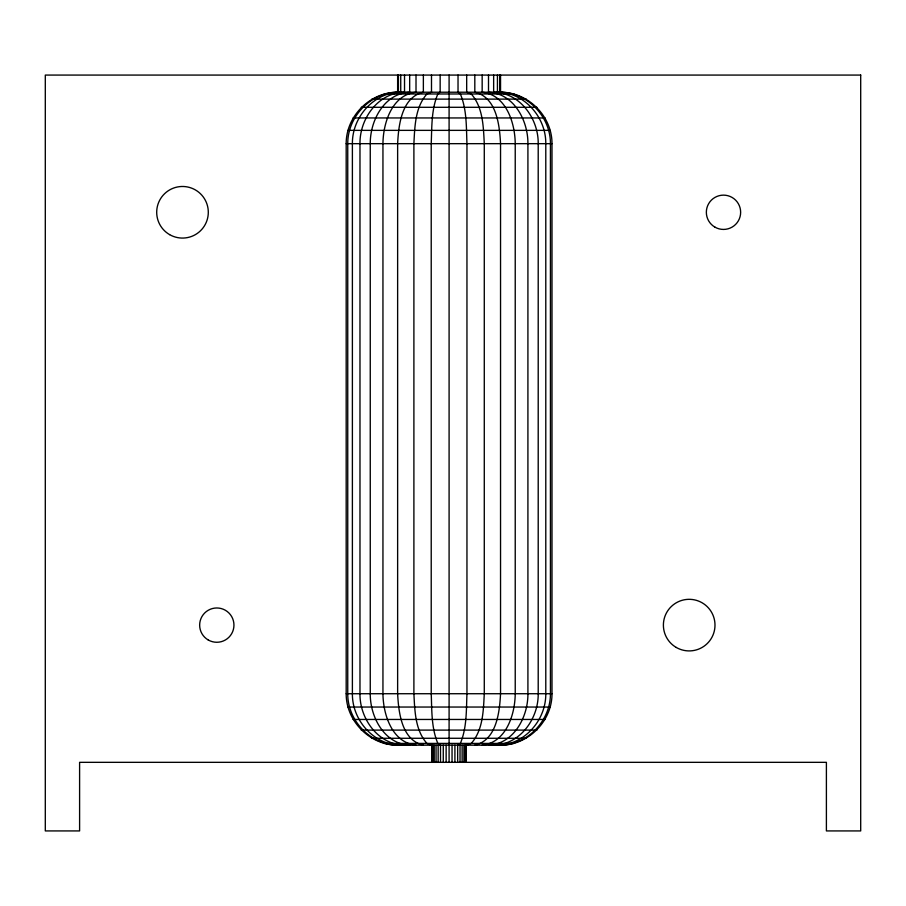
<?xml version="1.0" encoding="UTF-8"?>
<svg xmlns="http://www.w3.org/2000/svg" width="906" height="906" viewBox="0 0 906 906"><rect width="100%" height="100%" fill="white"/><g stroke="black" fill="none" stroke-linecap="round" stroke-linejoin="round"><path stroke-width="1.36" d="M346.183 143.669C346.013 116.138 370.101 92.05 397.632 92.219L500.542 92.219C528.073 92.05 552.162 116.138 551.992 143.669L551.992 693.724C552.162 721.267 528.073 745.344 500.542 745.174L397.632 745.174C370.101 745.344 346.013 721.267 346.183 693.724L346.183 143.669L551.992 143.669M458.028 745.174L460.339 743.418C466.918 727.835 466.273 710.327 466.952 693.724L466.952 143.669C466.273 127.067 466.918 109.558 460.339 93.975L458.028 92.219L458.028 75.073M466.681 745.174L471.245 743.418C483.102 730.066 483.374 710.644 484.28 693.724L484.28 143.669C483.374 126.761 483.102 107.338 471.245 93.975L466.681 92.219L466.681 75.073M474.812 745.174C496.556 740.213 499.591 712.297 500.542 693.724L500.542 143.669C499.591 125.096 496.556 97.18 474.812 92.219L474.812 75.073M482.162 745.174C506.205 742.626 515.038 714.494 515.231 693.724L515.231 143.669C515.038 122.899 506.205 94.768 482.162 92.219L482.162 75.073M488.504 745.174C513.962 744.019 528.141 716.725 527.915 693.724L527.915 143.669C528.141 120.668 513.962 93.375 488.504 92.219L488.504 75.073M493.645 745.174C520.055 744.766 538.549 718.651 538.209 693.724L538.209 143.669C538.549 118.754 520.055 92.627 493.645 92.219L493.645 75.073M497.439 745.174C524.483 745.14 546.08 720.089 545.786 693.724L545.786 143.669C546.08 117.316 524.483 92.253 497.439 92.219L497.439 75.073M499.761 745.174C527.167 745.298 550.633 720.961 550.429 693.724L550.429 143.669C550.633 116.432 527.167 92.095 499.761 92.219L499.761 75.073M384.325 93.975L513.861 93.975M371.913 99.116L526.261 99.116M361.256 107.293L536.918 107.293M353.08 117.95L545.095 117.95M347.938 130.362L550.236 130.362M346.183 693.724L551.992 693.724M347.938 707.042L550.236 707.042M353.08 719.455L545.095 719.455M361.256 730.1L536.918 730.1M371.913 738.277L526.261 738.277M384.325 743.418L513.861 743.418M398.414 745.174C371.007 745.298 347.542 720.961 347.745 693.724L347.745 143.669C347.542 116.432 371.007 92.095 398.414 92.219L398.414 75.073M400.735 745.174C373.702 745.14 352.094 720.089 352.389 693.724L352.389 143.669C352.094 117.316 373.702 92.253 400.735 92.219L400.735 75.073M404.529 745.174C378.119 744.766 359.637 718.651 359.976 693.724L359.976 143.669C359.637 118.754 378.119 92.627 404.529 92.219L404.529 75.073M409.671 745.174C384.212 744.019 370.044 716.725 370.26 693.724L370.26 143.669C370.044 120.668 384.212 93.375 409.671 92.219L409.671 75.073M416.013 745.174C391.981 742.626 383.147 714.494 382.944 693.724L382.944 143.669C383.147 122.899 391.981 94.768 416.013 92.219L416.013 75.073M423.362 745.174C401.618 740.213 398.583 712.297 397.632 693.724L397.632 143.669C398.583 125.096 401.618 97.18 423.362 92.219L423.362 75.073M431.494 745.174L426.941 743.418C415.073 730.066 414.801 710.644 413.895 693.724L413.895 143.669C414.801 126.761 415.073 107.338 426.941 93.975L431.494 92.219L431.494 75.073M440.157 745.174L437.847 743.418C431.256 727.835 431.913 710.327 431.222 693.724L431.222 143.669C431.913 127.067 431.256 109.558 437.847 93.975L440.157 92.219L440.157 75.073M500.542 75.073L500.542 92.219M466.239 745.174L466.239 762.331M465.854 745.174L465.854 762.331M465.084 745.174L465.084 762.331M463.94 745.174L463.94 762.331M462.128 745.174L462.128 762.331M460.033 745.174L460.033 762.331M457.666 745.174L457.666 762.331M454.914 745.174L454.914 762.331M452.049 745.174L452.049 762.331M449.093 75.073L449.093 762.331M446.137 745.174L446.137 762.331M443.272 745.174L443.272 762.331M440.509 745.174L440.509 762.331M438.153 745.174L438.153 762.331M436.046 745.174L436.046 762.331M434.234 745.174L434.234 762.331M433.091 745.174L433.091 762.331M432.332 745.174L432.332 762.331M431.935 745.174L431.935 762.331M397.632 75.073L397.632 92.219M860.7 75.073L45.3 75.073L45.3 830.927L79.603 830.927L79.603 762.331L826.397 762.331L826.397 830.927L860.7 830.927L860.7 75.073M208.233 639.976A17.146 17.146 0 0 0 233.952 625.117A17.146 17.146 0 0 0 208.233 610.27A17.146 17.146 0 0 0 208.233 639.976M169.603 234.62A25.798 25.798 0 0 0 208.301 212.276A25.798 25.798 0 0 0 169.603 189.932A25.798 25.798 0 0 0 169.603 234.62M714.925 227.134A17.146 17.146 0 0 0 740.644 212.276A17.146 17.146 0 0 0 714.925 197.429A17.146 17.146 0 0 0 714.925 227.134M676.295 647.462A25.798 25.798 0 0 0 714.993 625.117A25.798 25.798 0 0 0 676.295 602.773A25.798 25.798 0 0 0 676.295 647.462"/></g></svg>
